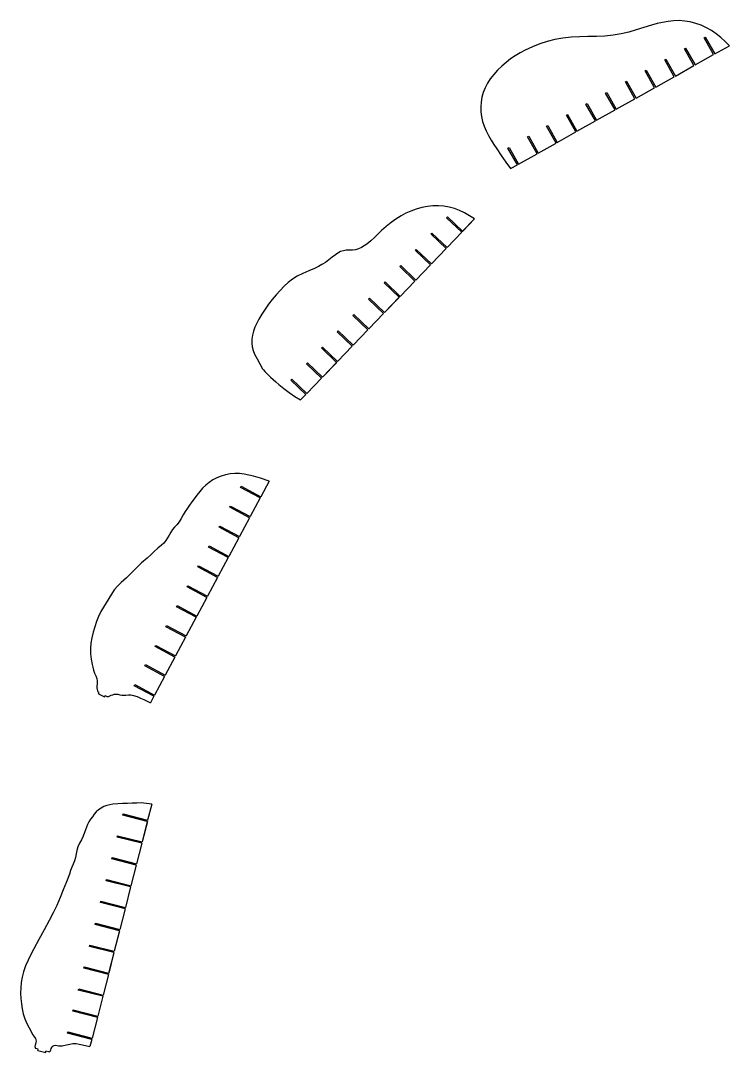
# Model space of a CAD drawing. Extents: x -3595 to 3921, y -3104 to 3416.
# Drawn here: x -1355 to 215, y 350 to 2637 of the extents above; entities that cross this region are included whole.
import ezdxf

# ---------------------------------------------------------------- set-up
doc = ezdxf.new("R2010")
doc.units = 0
doc.layers.get('0').update_dxf_attribs({"linetype": 'CONTINUOUS'})

msp = doc.modelspace()

# ---------------------------------------------------------------- linework, layer by layer
at = {"color": 7, "linetype": 'CONTINUOUS'}
for p, q in [((159, 2598.9), (161.7, 2600.3)), ((180, 2561.5), (159, 2598.9)), ((161.7, 2600.3), (182.6, 2563)), ((115.5, 2574.4), (118.1, 2575.8)), ((136.4, 2537), (115.5, 2574.4)), ((118.1, 2575.8), (139.1, 2538.5)), ((139.1, 2538.5), (180, 2561.5)), ((182.6, 2563), (215.1, 2581.2)), ((71.9, 2549.9), (74.5, 2551.3)), ((92.9, 2512.5), (71.9, 2549.9)), ((74.5, 2551.3), (95.5, 2514)), ((28.3, 2525.3), (30.9, 2526.8)), ((49.3, 2488), (28.3, 2525.3)), ((30.9, 2526.8), (51.9, 2489.5)), ((95.5, 2514), (136.4, 2537)), ((-15.3, 2500.8), (-12.7, 2502.3)), ((5.7, 2463.5), (-15.3, 2500.8)), ((-12.7, 2502.3), (8.3, 2465)), ((51.9, 2489.5), (92.9, 2512.5)), ((-58.9, 2476.3), (-56.3, 2477.8)), ((-37.9, 2439), (-58.9, 2476.3)), ((-56.3, 2477.8), (-35.3, 2440.5)), ((8.3, 2465), (49.3, 2488)), ((-102.5, 2451.8), (-99.8, 2453.3)), ((-81.5, 2414.5), (-102.5, 2451.8)), ((-99.8, 2453.3), (-78.9, 2416)), ((-35.3, 2440.5), (5.7, 2463.5)), ((-146, 2427.3), (-143.4, 2428.8)), ((-125, 2390), (-146, 2427.3)), ((-143.4, 2428.8), (-122.4, 2391.5)), ((-78.9, 2416), (-37.9, 2439)), ((-189.6, 2402.8), (-187, 2404.3)), ((-168.6, 2365.5), (-189.6, 2402.8)), ((-187, 2404.3), (-166, 2367)), ((-122.4, 2391.5), (-81.5, 2414.5)), ((-231.9, 2379), (-229.3, 2380.5)), ((-210.9, 2341.7), (-231.9, 2379)), ((-229.3, 2380.5), (-208.3, 2343.2)), ((-166, 2367), (-125, 2390)), ((-275.5, 2354.5), (-272.9, 2356)), ((-272.9, 2356), (-251.9, 2318.7)), ((-208.3, 2343.2), (-168.6, 2365.5)), ((-254.5, 2317.2), (-275.5, 2354.5)), ((-251.9, 2318.7), (-210.9, 2341.7)), ((-269.4, 2308.8), (-254.5, 2317.2)), ((-411.1, 2199.9), (-409, 2202)), ((-377.7, 2167.8), (-411.1, 2199.9)), ((-409, 2202), (-375.7, 2170)), ((-375.7, 2170), (-349.3, 2197.4)), ((-375.6, 2170), (-349.3, 2197.4)), ((-445.7, 2163.8), (-443.7, 2166)), ((-412.4, 2131.8), (-445.7, 2163.8)), ((-443.7, 2166), (-410.3, 2133.9)), ((-410.3, 2133.9), (-377.7, 2167.8)), ((-410.2, 2133.9), (-377.7, 2167.8)), ((-377.7, 2167.8), (-377.7, 2167.8)), ((-375.7, 2170), (-375.6, 2170)), ((-480.4, 2127.7), (-478.3, 2129.9)), ((-447, 2095.7), (-480.4, 2127.7)), ((-478.3, 2129.9), (-444.9, 2097.9)), ((-444.9, 2097.9), (-412.4, 2131.8)), ((-444.9, 2097.8), (-412.3, 2131.7)), ((-412.3, 2131.7), (-412.4, 2131.8)), ((-410.3, 2133.9), (-410.2, 2133.9)), ((-515, 2091.7), (-512.9, 2093.8)), ((-481.6, 2059.6), (-515, 2091.7)), ((-512.9, 2093.8), (-479.5, 2061.8)), ((-479.5, 2061.8), (-447, 2095.7)), ((-479.5, 2061.8), (-447, 2095.7)), ((-447, 2095.7), (-447, 2095.7)), ((-444.9, 2097.9), (-444.9, 2097.8)), ((-514.2, 2025.7), (-481.6, 2059.6)), ((-514.1, 2025.7), (-481.6, 2059.6)), ((-481.6, 2059.6), (-481.6, 2059.6)), ((-479.5, 2061.8), (-479.5, 2061.8)), ((-549.6, 2055.6), (-547.5, 2057.8)), ((-516.2, 2023.6), (-549.6, 2055.6)), ((-547.5, 2057.8), (-514.2, 2025.7)), ((-584.3, 2019.5), (-582.2, 2021.7)), ((-550.9, 1987.5), (-584.3, 2019.5)), ((-582.2, 2021.7), (-548.8, 1989.7)), ((-548.8, 1989.7), (-516.2, 2023.6)), ((-548.8, 1989.6), (-516.2, 2023.5)), ((-516.2, 2023.5), (-516.2, 2023.6)), ((-514.2, 2025.7), (-514.1, 2025.7)), ((-548.8, 1989.7), (-548.8, 1989.6)), ((-618.9, 1983.5), (-616.8, 1985.6)), ((-585.5, 1951.4), (-618.9, 1983.5)), ((-616.8, 1985.6), (-583.4, 1953.6)), ((-583.4, 1953.6), (-550.9, 1987.5)), ((-583.4, 1953.6), (-550.8, 1987.5)), ((-550.8, 1987.5), (-550.9, 1987.5)), ((-653.5, 1947.4), (-651.4, 1949.6)), ((-620.1, 1915.4), (-653.5, 1947.4)), ((-651.4, 1949.6), (-618.1, 1917.5)), ((-618.1, 1917.5), (-585.5, 1951.4)), ((-618, 1917.5), (-585.5, 1951.4)), ((-585.5, 1951.4), (-585.5, 1951.4)), ((-583.4, 1953.6), (-583.4, 1953.6)), ((-688.1, 1911.3), (-686.1, 1913.5)), ((-654.8, 1879.3), (-688.1, 1911.3)), ((-686.1, 1913.5), (-652.7, 1881.5)), ((-652.7, 1881.5), (-620.1, 1915.4)), ((-652.7, 1881.4), (-620.1, 1915.3)), ((-620.1, 1915.3), (-620.1, 1915.4)), ((-618.1, 1917.5), (-618, 1917.5)), ((-721.7, 1876.4), (-719.7, 1878.5)), ((-688.4, 1844.3), (-721.7, 1876.4)), ((-719.7, 1878.5), (-686.3, 1846.5)), ((-686.3, 1846.5), (-654.8, 1879.3)), ((-686.2, 1846.4), (-654.7, 1879.3)), ((-654.7, 1879.3), (-654.8, 1879.3)), ((-652.7, 1881.5), (-652.7, 1881.4)), ((-756.4, 1840.3), (-754.3, 1842.5)), ((-723, 1808.2), (-756.4, 1840.3)), ((-754.3, 1842.5), (-720.9, 1810.4)), ((-720.9, 1810.4), (-688.4, 1844.3)), ((-720.9, 1810.4), (-688.3, 1844.3)), ((-688.3, 1844.3), (-688.4, 1844.3)), ((-686.3, 1846.5), (-686.2, 1846.4)), ((-734.7, 1796.1), (-723, 1808.2)), ((-734.6, 1796.1), (-723, 1808.2)), ((-723, 1808.2), (-723, 1808.2)), ((-720.9, 1810.4), (-720.9, 1810.4)), ((-867.7, 1602.3), (-866.3, 1604.9)), ((-824.2, 1579), (-867.7, 1602.3)), ((-866.3, 1604.9), (-822.8, 1581.6)), ((-804.4, 1616), (-822.8, 1581.6)), ((-804.3, 1616), (-822.8, 1581.6)), ((-824.2, 1579), (-846.4, 1537.5)), ((-824.2, 1579), (-846.4, 1537.5)), ((-824.2, 1579), (-824.2, 1579)), ((-822.8, 1581.6), (-822.8, 1581.6)), ((-891.3, 1558.2), (-889.9, 1560.8)), ((-847.8, 1534.9), (-891.3, 1558.2)), ((-889.9, 1560.8), (-846.4, 1537.5)), ((-847.8, 1534.9), (-870, 1493.5)), ((-847.8, 1534.9), (-870, 1493.4)), ((-847.8, 1534.9), (-847.8, 1534.9)), ((-846.4, 1537.5), (-846.4, 1537.5)), ((-914.9, 1514.1), (-913.5, 1516.8)), ((-871.4, 1490.8), (-914.9, 1514.1)), ((-913.5, 1516.8), (-870, 1493.5)), ((-871.4, 1490.8), (-893.6, 1449.4)), ((-871.4, 1490.8), (-893.6, 1449.4)), ((-871.4, 1490.8), (-871.4, 1490.8)), ((-870, 1493.5), (-870, 1493.4)), ((-938.5, 1470), (-937.1, 1472.7)), ((-895.1, 1446.7), (-938.5, 1470)), ((-937.1, 1472.7), (-893.6, 1449.4)), ((-895.1, 1446.7), (-917.2, 1405.3)), ((-895, 1446.7), (-917.2, 1405.3)), ((-895, 1446.7), (-895.1, 1446.7)), ((-893.6, 1449.4), (-893.6, 1449.4)), ((-962.1, 1426), (-960.7, 1428.6)), ((-918.7, 1402.7), (-962.1, 1426)), ((-960.7, 1428.6), (-917.2, 1405.3)), ((-918.7, 1402.7), (-940.9, 1361.2)), ((-918.6, 1402.7), (-940.8, 1361.2)), ((-918.6, 1402.7), (-918.7, 1402.7)), ((-917.2, 1405.3), (-917.2, 1405.3)), ((-985.7, 1381.9), (-984.3, 1384.5)), ((-942.3, 1358.6), (-985.7, 1381.9)), ((-984.3, 1384.5), (-940.9, 1361.2)), ((-942.3, 1358.6), (-964.5, 1317.2)), ((-942.2, 1358.6), (-964.4, 1317.1)), ((-942.2, 1358.6), (-942.3, 1358.6)), ((-940.9, 1361.2), (-940.8, 1361.2)), ((-1009.3, 1337.8), (-1007.9, 1340.4)), ((-965.9, 1314.5), (-1009.3, 1337.8)), ((-1007.9, 1340.4), (-964.5, 1317.2)), ((-965.9, 1314.5), (-988.1, 1273.1)), ((-965.8, 1314.5), (-988, 1273.1)), ((-965.8, 1314.5), (-965.9, 1314.5)), ((-964.5, 1317.2), (-964.4, 1317.1)), ((-1033, 1293.7), (-1031.5, 1296.4)), ((-989.5, 1270.4), (-1033, 1293.7)), ((-1031.5, 1296.4), (-988.1, 1273.1)), ((-989.5, 1270.4), (-1011.7, 1229)), ((-989.4, 1270.4), (-1011.6, 1229)), ((-989.4, 1270.4), (-989.5, 1270.4)), ((-988.1, 1273.1), (-988, 1273.1)), ((-1056.6, 1249.7), (-1055.1, 1252.3)), ((-1013.1, 1226.4), (-1056.6, 1249.7)), ((-1055.1, 1252.3), (-1011.7, 1229)), ((-1013.1, 1226.4), (-1034.6, 1186.3)), ((-1013.1, 1226.4), (-1034.5, 1186.2)), ((-1013.1, 1226.4), (-1013.1, 1226.4)), ((-1011.7, 1229), (-1011.6, 1229)), ((-1079.5, 1206.9), (-1078, 1209.5)), ((-1036, 1183.6), (-1079.5, 1206.9)), ((-1078, 1209.5), (-1034.6, 1186.3)), ((-1036, 1183.6), (-1058.2, 1142.2)), ((-1036, 1183.6), (-1058.1, 1142.2)), ((-1036, 1183.6), (-1036, 1183.6)), ((-1034.6, 1186.3), (-1034.5, 1186.2)), ((-1180.7, 1147.5), (-1183.2, 1148.9)), ((-1182.1, 1144.9), (-1180.7, 1147.5)), ((-1182.1, 1144.9), (-1169.1, 1137.9)), ((-1103.1, 1162.8), (-1101.7, 1165.5)), ((-1059.6, 1139.5), (-1103.1, 1162.8)), ((-1101.7, 1165.5), (-1058.2, 1142.2)), ((-1169.1, 1137.9), (-1167.6, 1140.6)), ((-1164.1, 1138.7), (-1167.6, 1140.6)), ((-1059.6, 1139.5), (-1067.4, 1125)), ((-1059.6, 1139.5), (-1067.4, 1124.9)), ((-1059.6, 1139.5), (-1059.6, 1139.5)), ((-1058.2, 1142.2), (-1058.1, 1142.2)), ((-1064.4, 900.3), (-1073.4, 865)), ((-1064.4, 900.3), (-1073.4, 865)), ((-1064.4, 900.3), (-1064.4, 900.3)), ((-1128.3, 875.9), (-1127.5, 878.8)), ((-1074.2, 862.1), (-1128.3, 875.9)), ((-1127.5, 878.8), (-1073.4, 865)), ((-1074.2, 862.1), (-1085.8, 816.6)), ((-1074.1, 862.1), (-1085.7, 816.6)), ((-1074.2, 862.1), (-1074.1, 862.1)), ((-1073.4, 865), (-1073.4, 865)), ((-1140.6, 827.5), (-1139.9, 830.4)), ((-1086.5, 813.7), (-1140.6, 827.5)), ((-1139.9, 830.4), (-1085.8, 816.6)), ((-1086.5, 813.7), (-1098.1, 768.1)), ((-1086.5, 813.7), (-1098.1, 768.1)), ((-1086.5, 813.7), (-1086.5, 813.7)), ((-1085.7, 816.6), (-1085.8, 816.6)), ((-1152.9, 779), (-1152.2, 781.9)), ((-1098.8, 765.2), (-1152.9, 779)), ((-1152.2, 781.9), (-1098.1, 768.1)), ((-1098.8, 765.2), (-1110.4, 719.7)), ((-1098.8, 765.2), (-1110.4, 719.7)), ((-1098.8, 765.2), (-1098.8, 765.2)), ((-1098.1, 768.1), (-1098.1, 768.1)), ((-1165.3, 730.6), (-1164.5, 733.5)), ((-1164.5, 733.5), (-1110.4, 719.7)), ((-1111.2, 716.8), (-1165.3, 730.6)), ((-1111.2, 716.8), (-1122.8, 671.2)), ((-1111.1, 716.8), (-1122.7, 671.2)), ((-1111.2, 716.8), (-1111.1, 716.8)), ((-1110.4, 719.7), (-1110.4, 719.7)), ((-1177.6, 682.1), (-1176.9, 685)), ((-1123.5, 668.3), (-1177.6, 682.1)), ((-1176.9, 685), (-1122.8, 671.2)), ((-1123.5, 668.3), (-1135.1, 622.8)), ((-1123.5, 668.3), (-1135.1, 622.8)), ((-1123.5, 668.3), (-1123.5, 668.3)), ((-1122.7, 671.2), (-1122.8, 671.2)), ((-1190, 633.6), (-1189.2, 636.6)), ((-1135.8, 619.9), (-1190, 633.6)), ((-1189.2, 636.6), (-1135.1, 622.8)), ((-1135.8, 619.9), (-1147.4, 574.3)), ((-1135.8, 619.9), (-1147.4, 574.3)), ((-1135.8, 619.9), (-1135.8, 619.9)), ((-1135.1, 622.8), (-1135.1, 622.8)), ((-1202.3, 585.2), (-1201.6, 588.1)), ((-1148.2, 571.4), (-1202.3, 585.2)), ((-1201.6, 588.1), (-1147.4, 574.3)), ((-1147.4, 574.3), (-1147.4, 574.3)), ((-1148.2, 571.4), (-1159.8, 525.9)), ((-1148.1, 571.4), (-1159.7, 525.9)), ((-1148.2, 571.4), (-1148.1, 571.4)), ((-1214.6, 536.7), (-1213.9, 539.6)), ((-1160.5, 523), (-1214.6, 536.7)), ((-1213.9, 539.6), (-1159.8, 525.9)), ((-1160.5, 523), (-1172.1, 477.4)), ((-1160.5, 523), (-1172.1, 477.4)), ((-1160.5, 523), (-1160.5, 523)), ((-1159.7, 525.9), (-1159.8, 525.9)), ((-1227, 488.3), (-1226.2, 491.2)), ((-1172.9, 474.5), (-1227, 488.3)), ((-1226.2, 491.2), (-1172.1, 477.4)), ((-1172.9, 474.5), (-1184.1, 430.4)), ((-1172.8, 474.5), (-1184, 430.4)), ((-1172.9, 474.5), (-1172.8, 474.5)), ((-1172.1, 477.4), (-1172.1, 477.4)), ((-1238.9, 441.3), (-1238.2, 444.2)), ((-1184.8, 427.5), (-1238.9, 441.3)), ((-1238.2, 444.2), (-1184.1, 430.4)), ((-1184.8, 427.5), (-1196.4, 382)), ((-1184.8, 427.5), (-1196.4, 382)), ((-1184.8, 427.5), (-1184.8, 427.5)), ((-1184, 430.4), (-1184.1, 430.4)), ((-1251.3, 392.8), (-1250.5, 395.7)), ((-1197.2, 379.1), (-1251.3, 392.8)), ((-1250.5, 395.7), (-1196.4, 382)), ((-1197.2, 379.1), (-1201.2, 363.2)), ((-1197.1, 379), (-1201.2, 363.1)), ((-1197.2, 379.1), (-1197.1, 379)), ((-1196.4, 382), (-1196.4, 382)), ((-1316.1, 357.6), (-1321.7, 359.1)), ((-1316.8, 354.7), (-1316.1, 357.6)), ((-1316.8, 354.7), (-1299.3, 350.3)), ((-1299.3, 350.3), (-1298.6, 353.2)), ((-1292.5, 351.6), (-1298.6, 353.2)), ((-1201.2, 363.1), (-1201.2, 363.2))]:
    msp.add_line(p, q, dxfattribs=at)
at = {"color": 7, "linetype": 'CONTINUOUS', "flags": 128}
for points in [[(215.1, 2581.2), (205.8, 2590.6), (196.1, 2599.4), (185.9, 2607.5), (175.2, 2614.7), (164.1, 2621.2), (152.5, 2626.6), (140.7, 2630.8), (128.6, 2633.9), (116.3, 2635.9), (103.8, 2636.8), (91.4, 2636.5), (79.2, 2635.1), (67, 2632.9), (54.9, 2630.1), (42.9, 2626.8), (25.9, 2621.5), (9, 2616.2), (-7.8, 2611.3), (-24.8, 2607.3), (-42.1, 2604.5), (-60.6, 2602.7), (-79.3, 2601.8), (-98.1, 2601.5), (-116.8, 2601.1), (-135.5, 2600.1), (-154, 2598.2), (-171.3, 2595.2), (-188.3, 2590.9), (-205, 2585.5), (-221.3, 2578.9), (-237.3, 2571.3), (-248.3, 2565.4), (-259.1, 2558.9), (-269.5, 2551.9), (-279.6, 2544.3), (-289.2, 2536.1), (-298.3, 2527.2), (-306.8, 2517.7), (-314.6, 2507.6), (-320.7, 2498), (-325.9, 2488), (-330, 2477.7), (-333.1, 2467.1), (-334.9, 2456.3), (-335.7, 2445.6), (-335.4, 2434.9), (-334, 2424.2), (-331.6, 2413.6), (-328, 2402.9), (-323.4, 2392.5), (-318.2, 2382.2), (-312.4, 2372.2), (-306.4, 2362.3), (-300.3, 2352.7), (-290.3, 2337.8), (-280, 2323.2), (-269.4, 2308.8)], [(-349.3, 2197.4), (-360.4, 2204.4), (-371.6, 2210.7), (-382.7, 2216.1), (-394, 2220.5), (-405.5, 2223.7), (-417.1, 2225.7), (-428.9, 2226.6), (-441.4, 2226.4), (-453.9, 2225), (-466.3, 2222.5), (-478.4, 2219.1), (-490.2, 2214.8), (-501.5, 2209.8), (-512.2, 2204), (-523.5, 2196.9), (-534.3, 2189.1), (-544.8, 2180.6), (-555.1, 2171.5), (-563.2, 2163.9), (-571.2, 2156.2), (-579.4, 2148.5), (-587.9, 2141.5), (-593.8, 2137.4), (-599.9, 2133.9), (-606.2, 2131.1), (-612.8, 2129.2), (-619.7, 2128.2), (-626.8, 2128.1), (-633.5, 2127.8), (-639.9, 2126.9), (-646, 2124.8), (-651.8, 2121.8), (-657.3, 2118.1), (-664.7, 2112.5), (-672, 2106.6), (-679.5, 2101), (-687.3, 2096.1), (-695.3, 2091.7), (-703.6, 2087.8), (-716.6, 2082.1), (-729.5, 2076.4), (-741.9, 2070.3), (-752.3, 2063.9), (-762, 2056.5), (-771.3, 2048.1), (-780.1, 2038.9), (-788.8, 2029.1), (-797.4, 2018.6), (-805.5, 2008.2), (-813.4, 1997.3), (-820.7, 1986.3), (-827.3, 1975), (-831.9, 1966.1), (-835.8, 1957.3), (-838.9, 1948.4), (-841.2, 1939.6), (-842.5, 1930.8), (-842.7, 1922.2), (-841.8, 1913.9), (-839.6, 1905.7), (-836.4, 1897.7), (-831.2, 1887.2), (-825.1, 1876.4), (-818.8, 1865.3)], [(-818.8, 1865.3), (-816.7, 1862.7), (-813.9, 1859.4), (-810.3, 1855.6), (-805.9, 1851.3), (-801, 1846.5), (-795.4, 1841.4), (-789.3, 1836), (-782.8, 1830.4), (-771.7, 1821.5), (-759.8, 1812.6), (-747.4, 1804), (-734.7, 1796.1)], [(-839.3, 1626.9), (-849.4, 1629.7), (-859.8, 1631.8), (-870.2, 1633), (-880.6, 1633.3), (-891, 1632.4), (-901.3, 1630.2), (-910.8, 1627.2), (-920, 1623.4), (-928.8, 1618.8), (-937.1, 1613.4), (-944.8, 1607.3), (-951.8, 1600.4), (-958.2, 1592.9), (-964.4, 1585), (-970.3, 1577.2), (-975.5, 1570.2), (-980.6, 1563.2), (-985.5, 1556.1), (-990.2, 1548.8), (-994.6, 1541.2), (-999, 1533.5), (-1003.7, 1526.1), (-1009.1, 1519.2), (-1013.7, 1514), (-1018.3, 1508.7), (-1022.4, 1503), (-1026.1, 1496.8), (-1029.5, 1490.4), (-1033.2, 1484.3), (-1037.5, 1478.9), (-1042.5, 1474.2), (-1050.8, 1467.4), (-1058.8, 1460.3), (-1066.7, 1453), (-1074.8, 1445.7), (-1086.7, 1435.2), (-1098.1, 1424.3), (-1108.9, 1413), (-1120.1, 1402.1), (-1132, 1391.6), (-1140.2, 1383.8), (-1147.3, 1375.2), (-1153.5, 1366), (-1159.3, 1356.4), (-1165.1, 1346.7), (-1171.1, 1337.1), (-1176.9, 1327.4), (-1182.5, 1316.5), (-1186.9, 1305.1), (-1190.6, 1293.4), (-1194, 1281.4), (-1197, 1269.3), (-1199.1, 1257.5), (-1200.1, 1245.7), (-1199.9, 1233.8), (-1198.6, 1222), (-1196.6, 1210.2), (-1195.1, 1203.7), (-1193.1, 1197.3), (-1190.8, 1191), (-1188, 1185), (-1185.8, 1179), (-1184.9, 1172.9), (-1185.3, 1166.5), (-1185.8, 1162.3), (-1186, 1158.2), (-1185.5, 1154.2), (-1184.6, 1151.5), (-1183.2, 1148.9)], [(-804.4, 1616), (-823.7, 1622.6), (-839.3, 1626.9)], [(-1164.1, 1138.7), (-1161.9, 1138.8), (-1159.8, 1139.3), (-1156.9, 1140.3), (-1153.9, 1141.6), (-1150.7, 1142.9), (-1147.3, 1143.9), (-1143.7, 1144.4), (-1139.5, 1143.9), (-1135.2, 1142.9), (-1130.7, 1142.1), (-1126.3, 1141.9), (-1121.9, 1142), (-1116.1, 1142.4), (-1110.4, 1142.3), (-1104.7, 1141.4), (-1097, 1138.8), (-1089.4, 1135.5), (-1082.1, 1132), (-1074.8, 1128.4), (-1067.4, 1125)], [(-1088, 903), (-1097.6, 902.4), (-1107.8, 902.2), (-1118.3, 902.1), (-1129, 902), (-1139.7, 901.4), (-1150.3, 900.2), (-1157.2, 898.9), (-1163.9, 897.2), (-1170.3, 894.8), (-1176.4, 891.8), (-1182.2, 888.1), (-1187.4, 883.5), (-1192.2, 878)], [(-1192.2, 878), (-1195.9, 872.5), (-1199.9, 866.9), (-1203.6, 861.1), (-1206.6, 855.2), (-1209.1, 849.3), (-1211.2, 843.4), (-1213.3, 837.4), (-1216.4, 829.4), (-1220.2, 821.5), (-1224.3, 813.6), (-1227.8, 805.5), (-1230, 798), (-1231.6, 790.2), (-1233.2, 782.5), (-1235.5, 775), (-1238.5, 767.6), (-1241.5, 760.4), (-1244.2, 753), (-1246.7, 745.5), (-1253.2, 727.9), (-1260.3, 710.6), (-1267.2, 693.2), (-1274.6, 676), (-1282.8, 659.2), (-1291.6, 642.6), (-1303, 621.7), (-1314.1, 600.6), (-1325.3, 579.5), (-1332, 567.1), (-1338.2, 554.6), (-1343.8, 541.7), (-1348.4, 528.4), (-1351.5, 516.9), (-1353.6, 505.1), (-1354.6, 493.3), (-1354.8, 481.3), (-1354.3, 469.5), (-1353.2, 457.6), (-1351.5, 446.5), (-1349, 435.5), (-1345.6, 424.7), (-1341.2, 414.4), (-1336, 404.5), (-1333.1, 399.2), (-1330.4, 394), (-1327.6, 388.9), (-1325.8, 386.1), (-1323.7, 383.6), (-1321.8, 381), (-1320.8, 378), (-1320.7, 375.1), (-1321.1, 372), (-1321.9, 368.8), (-1322.7, 365.9), (-1323.2, 363.3), (-1322.9, 361), (-1321.7, 359.1)], [(-1292.5, 351.6), (-1291.9, 351.7), (-1290.1, 352.4), (-1288.8, 353.8), (-1287.8, 356), (-1287, 358.5), (-1286, 361), (-1284.7, 363.2), (-1282.8, 364.7), (-1280.5, 365.6), (-1277.2, 366), (-1273.7, 365.7), (-1270.1, 365.1), (-1266.6, 364.6), (-1263.1, 364.7), (-1259.7, 365.3), (-1252.9, 367.1), (-1246, 368.8), (-1239, 369.8), (-1232, 369.8), (-1225, 368.8), (-1218, 367.2), (-1201.2, 363.2)]]:
    msp.add_lwpolyline(points, dxfattribs=at)
at = {"color": 7, "linetype": 'CONTINUOUS'}
msp.add_arc((-1110.7, 605.9), 298, 81.0602, 85.6209, dxfattribs=at)

doc.saveas('drawing.dxf')
